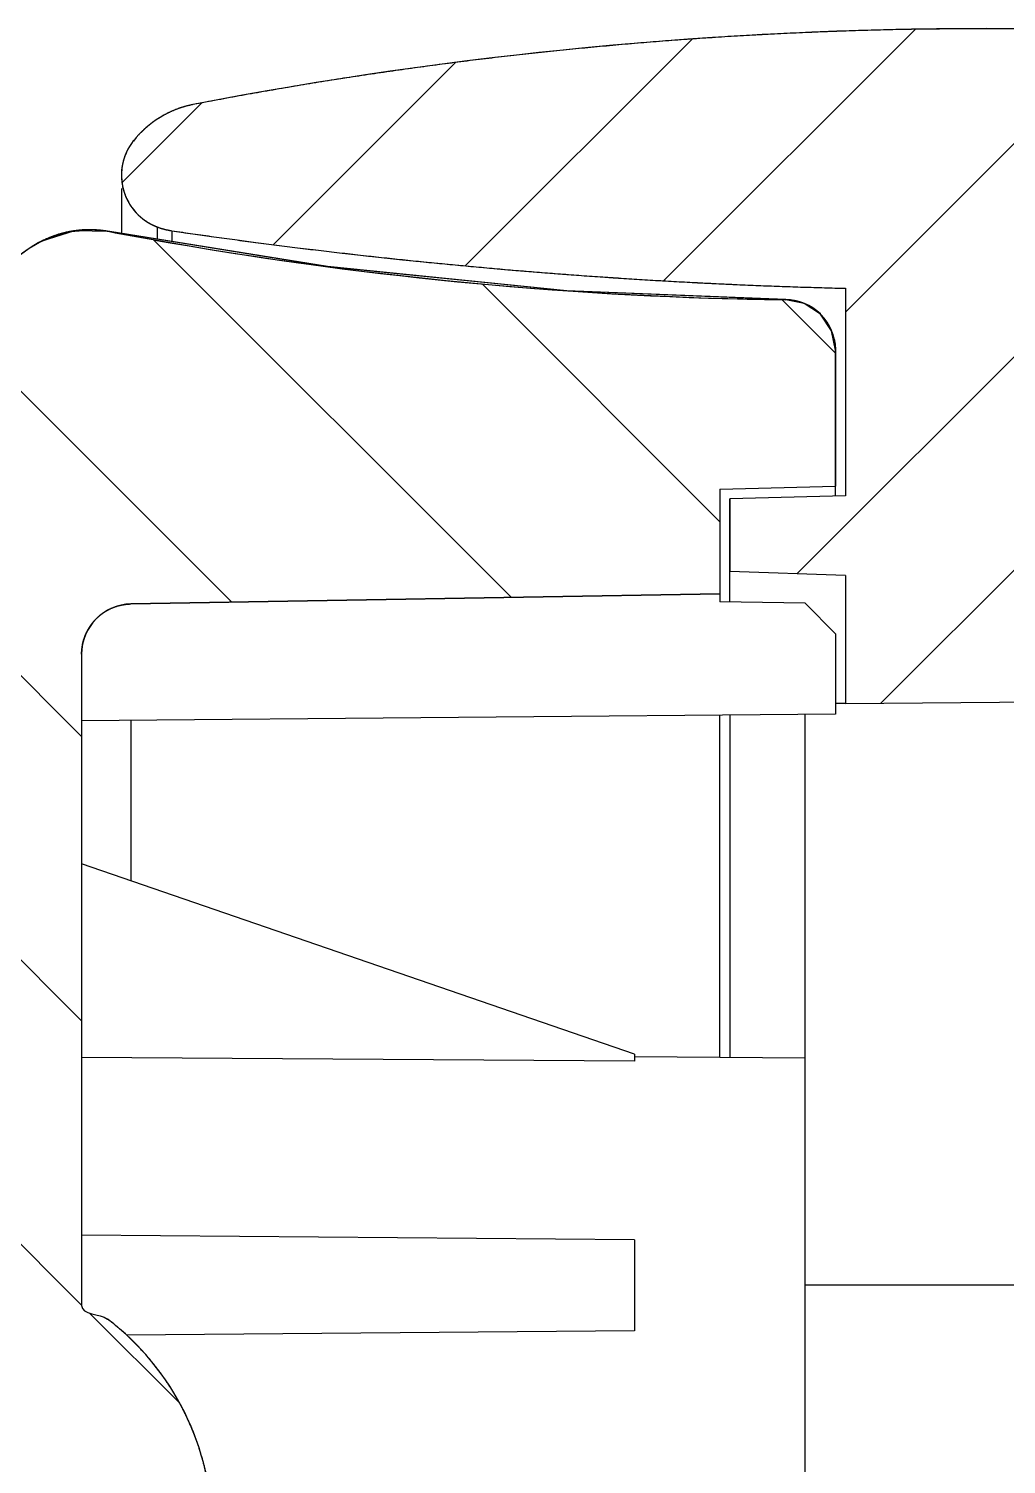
# Model space of a CAD drawing. Header units: millimetres. Extents: x 1884 to 2552, y 611 to 826.
# Drawn here: x 1988.06 to 1997.78, y 792.76 to 807.04 of the extents above; entities that cross this region are included whole.
import ezdxf

# ---------------------------------------------------------------- set-up
doc = ezdxf.new("R2010")
doc.units = ezdxf.units.MM

msp = doc.modelspace()

# ---------------------------------------------------------------- hatches: boundary and pattern name
at = {"linetype": 'Continuous'}
h = msp.add_hatch(dxfattribs=at)
h.set_pattern_fill('A', color=2, scale=1.5, angle=45, style=0, pattern_type=0)
h.set_pattern_definition([(45, (1517.2179, 507.6871), (-1.06066, 1.06066), [])])
edge = h.paths.add_edge_path()
edge.add_arc((1997.584, 641.725), 55.914, 91.4348, 98.331)
edge.add_line((1996.184, 697.622), (1996.184, 699.687))
edge.add_line((1995.034, 699.717), (1996.184, 699.687))
edge.add_line((1995.034, 699.717), (1995.034, 701.749))
edge.add_line((1995.784, 701.756), (1995.034, 701.749))
edge.add_line((1995.784, 704.713), (1995.784, 701.756))
edge.add_line((1995.784, 704.713), (1996.084, 705.021))
edge.add_line((1996.084, 705.021), (1996.784, 705.039))
edge.add_line((1996.784, 706.001), (1996.784, 705.039))
edge.add_line((1996.784, 706.001), (1998.984, 706.039))
edge.add_line((1998.984, 700.755), (1998.984, 706.039))
edge.add_line((1997.984, 700.737), (1998.984, 700.755))
edge.add_line((1997.984, 699.568), (1997.984, 700.737))
edge.add_line((1998.984, 699.542), (1997.984, 699.568))
edge.add_line((1998.984, 697.622), (1998.984, 699.542))
edge.add_arc((1997.584, 641.725), 55.914, 81.669, 88.5653)
edge.add_spline(control_points=[(2005.833, 697.011), (2005.785, 697.029), (2005.736, 697.042), (2005.685, 697.049)], knot_values=[0, 0, 0, 0, 1, 1, 1, 1], weights=[1, 0.996024, 0.996024, 1], degree=3, periodic=0)
edge.add_arc((2005.637, 696.497), 0.55, 321.7508, 429.1477)
edge.add_spline(control_points=[(2005.473, 695.793), (2005.712, 695.839), (2005.919, 695.966), (2006.069, 696.156)], knot_values=[0, 0, 0, 0, 1, 1, 1, 1], weights=[1, 0.958129, 0.958129, 1], degree=3, periodic=0)
edge.add_arc((1997.584, 736.679), 41.64, 270, 280.9218)
edge.add_arc((1997.584, 736.679), 41.64, 259.0782, 270)
edge.add_spline(control_points=[(1989.098, 696.156), (1989.249, 695.966), (1989.456, 695.839), (1989.694, 695.793)], knot_values=[0, 0, 0, 0, 1, 1, 1, 1], weights=[1, 0.958127, 0.958127, 1], degree=3, periodic=0)
edge.add_arc((1989.53, 696.497), 0.55, 110.8502, 218.248)
edge.add_spline(control_points=[(1989.482, 697.049), (1989.432, 697.042), (1989.382, 697.029), (1989.335, 697.011)], knot_values=[0, 0, 0, 0, 1, 1, 1, 1], weights=[1, 0.996025, 0.996025, 1], degree=3, periodic=0)
edge = h.paths.add_edge_path()
edge.add_line((1998.984, 709.039), (1998.984, 711.233))
edge.add_line((1996.784, 709.078), (1998.984, 709.039))
edge.add_line((1996.784, 710.039), (1996.784, 709.078))
edge.add_line((1996.084, 710.058), (1996.784, 710.039))
edge.add_line((1995.784, 710.366), (1996.084, 710.058))
edge.add_line((1995.784, 711.289), (1995.784, 710.366))
edge.add_line((1995.784, 711.289), (1998.984, 711.233))
edge = h.paths.add_edge_path()
edge.add_line((1998.984, 804.457), (1998.984, 802.537))
edge.add_line((1997.984, 802.511), (1998.984, 802.537))
edge.add_line((1997.984, 802.511), (1997.984, 801.341))
edge.add_line((1998.984, 801.324), (1997.984, 801.341))
edge.add_line((1998.984, 801.324), (1998.984, 800.351))
edge.add_line((1996.184, 800.326), (1998.984, 800.351))
edge.add_line((1996.184, 801.599), (1996.184, 800.326))
edge.add_line((1996.184, 801.599), (1995.034, 801.639))
edge.add_line((1995.034, 802.362), (1995.034, 801.639))
edge.add_line((1996.184, 802.392), (1995.034, 802.362))
edge.add_line((1996.184, 804.457), (1996.184, 802.392))
edge.add_spline(control_points=[(1989.482, 805.029), (1991.703, 804.704), (1993.94, 804.513), (1996.184, 804.457)], knot_values=[0, 0, 0, 0, 1, 1, 1, 1], weights=[1, 0.998793, 0.998793, 1], degree=3, periodic=0)
edge.add_spline(control_points=[(1989.335, 805.068), (1989.382, 805.05), (1989.432, 805.037), (1989.482, 805.029)], knot_values=[0, 0, 0, 0, 1, 1, 1, 1], weights=[1, 0.996024, 0.996024, 1], degree=3, periodic=0)
edge.add_spline(control_points=[(1989.098, 805.922), (1988.847, 805.604), (1988.955, 805.212), (1989.335, 805.068)], knot_values=[0, 0, 0, 0, 1, 1, 1, 1], weights=[1, 0.728025, 0.728025, 1], degree=3, periodic=0)
edge.add_spline(control_points=[(1989.694, 806.285), (1989.456, 806.239), (1989.249, 806.113), (1989.098, 805.922)], knot_values=[0, 0, 0, 0, 1, 1, 1, 1], weights=[1, 0.95813, 0.95813, 1], degree=3, periodic=0)
edge.add_spline(control_points=[(1997.584, 807.039), (1994.934, 807.039), (1992.296, 806.787), (1989.694, 806.285)], knot_values=[0, 0, 0, 0, 1, 1, 1, 1], weights=[1, 0.996974, 0.996974, 1], degree=3, periodic=0)
edge.add_spline(control_points=[(2005.473, 806.285), (2002.871, 806.787), (2000.234, 807.039), (1997.584, 807.039)], knot_values=[0, 0, 0, 0, 1, 1, 1, 1], weights=[1, 0.996974, 0.996974, 1], degree=3, periodic=0)
edge.add_spline(control_points=[(2006.069, 805.922), (2005.919, 806.113), (2005.712, 806.239), (2005.473, 806.285)], knot_values=[0, 0, 0, 0, 1, 1, 1, 1], weights=[1, 0.95813, 0.95813, 1], degree=3, periodic=0)
edge.add_spline(control_points=[(2005.833, 805.068), (2006.212, 805.212), (2006.32, 805.604), (2006.069, 805.922)], knot_values=[0, 0, 0, 0, 1, 1, 1, 1], weights=[1, 0.728025, 0.728025, 1], degree=3, periodic=0)
edge.add_spline(control_points=[(2005.685, 805.029), (2005.736, 805.037), (2005.785, 805.05), (2005.833, 805.068)], knot_values=[0, 0, 0, 0, 1, 1, 1, 1], weights=[1, 0.996024, 0.996024, 1], degree=3, periodic=0)
edge.add_spline(control_points=[(1998.984, 804.457), (2001.228, 804.513), (2003.464, 804.704), (2005.685, 805.029)], knot_values=[0, 0, 0, 0, 1, 1, 1, 1], weights=[1, 0.998793, 0.998793, 1], degree=3, periodic=0)
h = msp.add_hatch(dxfattribs=at)
h.set_pattern_fill('DEFAULT__4', color=2, scale=2, angle=-45, style=0, pattern_type=0)
h.set_pattern_definition([(315, (1519.6928, 508.0407), (1.4142136, 1.4142136), [])])
edge = h.paths.add_edge_path()
edge.add_line((1996.084, 698.236), (1996.084, 699.589))
edge.add_arc((1995.584, 698.236), 0.5, 270.7341, 360)
edge.add_arc((1996.088, 659.072), 38.667, 90.7371, 100.7719)
edge.add_spline(control_points=[(1988.064, 697.225), (1988.299, 697.063), (1988.58, 697.004), (1988.861, 697.058)], knot_values=[0, 0, 0, 0, 1, 1, 1, 1], weights=[1, 0.948628, 0.948628, 1], degree=3, periodic=0)
edge.add_spline(control_points=[(1986.084, 701.737), (1986.084, 701.52), (1986.107, 701.09), (1986.201, 700.46), (1986.349, 699.846), (1986.553, 699.247), (1986.819, 698.667), (1987.152, 698.121), (1987.565, 697.621), (1987.887, 697.346), (1988.064, 697.225)], knot_values=[0, 0, 0, 0, 0.125, 0.25, 0.375, 0.5, 0.625, 0.75, 0.875, 1, 1, 1, 1], degree=3, periodic=0)
edge.add_line((1986.084, 701.737), (1986.084, 708.713))
edge.add_spline(control_points=[(1986.379, 710.414), (1986.332, 710.315), (1986.26, 710.118), (1986.19, 709.847), (1986.14, 709.575), (1986.106, 709.29), (1986.088, 709.001), (1986.084, 708.809), (1986.084, 708.713)], knot_values=[0, 0, 0, 0, 0.166667, 0.333333, 0.5, 0.666667, 0.833333, 1, 1, 1, 1], degree=3, periodic=0)
edge.add_spline(control_points=[(1986.763, 710.752), (1986.723, 710.749), (1986.648, 710.726), (1986.543, 710.653), (1986.453, 710.551), (1986.402, 710.463), (1986.379, 710.414)], knot_values=[0, 0, 0, 0, 0.25, 0.5, 0.75, 1, 1, 1, 1], degree=3, periodic=0)
edge.add_arc((1965.238, 951.423), 241.631, 275.11074, 275.22477)
edge.add_spline(control_points=[(1987.384, 711.08), (1987.384, 711.051), (1987.38, 710.998), (1987.364, 710.926), (1987.337, 710.862), (1987.296, 710.813), (1987.261, 710.797), (1987.242, 710.796)], knot_values=[0, 0, 0, 0, 0.2, 0.4, 0.6, 0.8, 1, 1, 1, 1], degree=3, periodic=0)
edge.add_line((1987.384, 711.08), (1987.384, 718.019))
edge.add_line((1989.884, 718.019), (1987.384, 718.019))
edge.add_line((1989.884, 711.285), (1989.884, 718.019))
edge.add_line((1989.884, 711.285), (1994.084, 709.839))
edge.add_line((1994.084, 709.813), (1994.084, 709.839))
edge.add_line((1996.784, 709.789), (1994.084, 709.813))
edge.add_line((1996.784, 708.539), (1996.784, 709.789))
edge.add_line((1988.084, 708.463), (1996.784, 708.539))
edge.add_line((1988.084, 706.615), (1988.084, 708.463))
edge.add_line((1988.084, 706.615), (1996.784, 706.539))
edge.add_line((1996.784, 705.289), (1996.784, 706.539))
edge.add_line((1996.784, 705.289), (1994.084, 705.266))
edge.add_line((1994.084, 705.239), (1994.084, 705.266))
edge.add_line((1988.584, 703.346), (1994.084, 705.239))
edge.add_line((1988.584, 701.261), (1988.584, 703.346))
edge.add_arc((1989.084, 701.261), 0.5, 180, 269)
edge.add_line((1994.934, 700.659), (1989.075, 700.761))
edge.add_line((1994.934, 699.619), (1994.934, 700.659))
edge.add_line((1996.084, 699.589), (1994.934, 699.619))
edge = h.paths.add_edge_path()
edge.add_line((1989.884, 718.019), (1987.384, 718.019))
edge.add_line((1989.884, 718.019), (1987.384, 718.019))
edge = h.paths.add_edge_path()
edge.add_line((1996.084, 803.843), (1996.084, 802.489))
edge.add_line((1994.934, 802.459), (1996.084, 802.489))
edge.add_line((1994.934, 802.459), (1994.934, 801.419))
edge.add_line((1989.075, 801.317), (1994.934, 801.419))
edge.add_spline(control_points=[(1988.584, 800.817), (1988.584, 801.106), (1988.786, 801.312), (1989.075, 801.317)], knot_values=[0, 0, 0, 0, 1, 1, 1, 1], weights=[1, 0.808834, 0.808834, 1], degree=3, periodic=0)
edge.add_line((1988.584, 800.817), (1988.584, 794.339))
edge.add_spline(control_points=[(1988.584, 794.339), (1988.584, 794.242), (1988.765, 794.262), (1988.842, 794.203)], knot_values=[0, 0, 0, 0, 1, 1, 1, 1], degree=3, periodic=0)
edge.add_spline(control_points=[(1989.884, 792.097), (1989.884, 792.938), (1989.511, 793.693), (1988.842, 794.203)], knot_values=[0, 0, 0, 0, 1, 1, 1, 1], weights=[1, 0.930898, 0.930898, 1], degree=3, periodic=0)
edge.add_line((1989.884, 792.097), (1989.884, 718.019))
edge.add_line((1989.884, 718.019), (1987.384, 718.019))
edge.add_line((1987.384, 792.097), (1987.384, 718.019))
edge.add_spline(control_points=[(1987.384, 792.097), (1987.384, 792.181), (1987.326, 792.242), (1987.242, 792.247)], knot_values=[0, 0, 0, 0, 1, 1, 1, 1], weights=[1, 0.816916, 0.816916, 1], degree=3, periodic=0)
edge.add_line((1986.763, 792.272), (1987.242, 792.247))
edge.add_spline(control_points=[(1986.379, 792.485), (1986.469, 792.356), (1986.606, 792.28), (1986.763, 792.272)], knot_values=[0, 0, 0, 0, 1, 1, 1, 1], weights=[1, 0.93226, 0.93226, 1], degree=3, periodic=0)
edge.add_spline(control_points=[(1986.084, 793.839), (1986.084, 793.176), (1986.2, 792.742), (1986.379, 792.485)], knot_values=[0, 0, 0, 0, 1, 1, 1, 1], degree=3, periodic=0)
edge.add_line((1986.084, 800.339), (1986.084, 793.839))
edge.add_spline(control_points=[(1988.063, 804.853), (1986.737, 803.94), (1986.084, 801.952), (1986.084, 800.339)], knot_values=[0, 0, 0, 0, 1, 1, 1, 1], degree=3, periodic=0)
edge.add_spline(control_points=[(1988.861, 805.021), (1988.579, 805.074), (1988.299, 805.015), (1988.063, 804.853)], knot_values=[0, 0, 0, 0, 1, 1, 1, 1], weights=[1, 0.948548, 0.948548, 1], degree=3, periodic=0)
edge.add_arc((1996.088, 843.007), 38.667, 259.2279, 269.2629)
edge.add_spline(control_points=[(1996.084, 803.843), (1996.084, 804.132), (1995.88, 804.339), (1995.59, 804.342)], knot_values=[0, 0, 0, 0, 1, 1, 1, 1], weights=[1, 0.807748, 0.807748, 1], degree=3, periodic=0)

# ---------------------------------------------------------------- linework, layer by layer
at = {"color": 7, "linetype": 'Continuous'}
for p, q in [((1988.98, 805.45), (1988.98, 805.369)), ((1988.98, 805.369), (1988.98, 805.136)), ((1988.513, 805.029), (1988.187, 804.927)), ((1988.728, 805.038), (1988.431, 805.014)), ((1988.663, 805.039), (1988.432, 805.014)), ((1988.492, 805.025), (1988.577, 805.035)), ((1988.863, 805.021), (1988.513, 805.029)), ((1988.817, 805.028), (1988.663, 805.039)), ((1988.844, 805.023), (1988.728, 805.038)), ((1988.861, 805.021), (1988.755, 805.035)), ((1988.861, 805.021), (1988.817, 805.028)), ((1988.861, 805.021), (1988.852, 805.022)), ((1988.871, 805.019), (1988.861, 805.021)), ((1991.031, 804.672), (1988.861, 805.021)), ((1988.861, 805.021), (1988.861, 805.021)), ((1988.861, 805.021), (1988.861, 805.021)), ((1988.861, 805.021), (1988.861, 805.021)), ((1988.861, 805.02), (1988.861, 805.021)), ((1988.861, 805.021), (1988.861, 805.021)), ((1991.031, 804.673), (1988.863, 805.021)), ((1988.98, 805.136), (1988.98, 805.001)), ((1989.482, 805.028), (1989.482, 804.922)), ((1988.187, 804.927), (1988.061, 804.852)), ((1988.198, 804.932), (1988.063, 804.853)), ((1988.431, 805.014), (1988.198, 804.932)), ((1989.482, 804.922), (1989.482, 804.921)), ((1988.063, 804.852), (1988.063, 804.853)), ((1988.063, 804.853), (1988.063, 804.853)), ((1988.063, 804.853), (1988.063, 804.853)), ((1988.063, 804.853), (1988.063, 804.853)), ((1988.063, 804.853), (1988.063, 804.853)), ((1988.063, 804.853), (1988.063, 804.853)), ((1988.063, 804.852), (1988.063, 804.852)), ((1993.41, 804.433), (1991.031, 804.673)), ((1993.41, 804.432), (1991.031, 804.672)), ((1996.184, 804.457), (1996.184, 802.392)), ((1996.184, 804.457), (1996.184, 802.392)), ((1995.59, 804.344), (1993.41, 804.433)), ((1995.59, 804.343), (1993.41, 804.432)), ((1995.59, 804.344), (1995.59, 804.343)), ((1995.59, 804.342), (1995.59, 804.342)), ((1996.045, 804.035), (1995.936, 804.198)), ((1996.084, 803.843), (1996.045, 804.035)), ((1996.073, 803.945), (1996.084, 803.843)), ((1996.08, 803.907), (1996.084, 803.843)), ((1996.084, 802.39), (1996.084, 803.843)), ((1996.084, 803.843), (1996.084, 802.489)), ((1994.934, 802.459), (1996.084, 802.489)), ((1994.934, 802.459), (1996.084, 802.489)), ((1994.934, 802.459), (1994.934, 801.339)), ((1994.934, 802.459), (1994.934, 801.419)), ((1996.184, 802.392), (1995.034, 802.362)), ((1996.184, 802.392), (1995.034, 802.362)), ((1995.034, 801.339), (1995.034, 802.362)), ((1995.034, 802.362), (1995.034, 801.639)), ((1996.184, 801.599), (1995.034, 801.639)), ((1996.184, 801.599), (1995.034, 801.639)), ((1996.184, 801.599), (1996.184, 800.326)), ((1996.184, 801.599), (1996.184, 800.326)), ((1994.934, 801.419), (1989.075, 801.317)), ((1989.075, 801.317), (1994.934, 801.419)), ((1995.784, 801.324), (1994.934, 801.339)), ((1996.084, 801.019), (1995.784, 801.324)), ((1996.084, 801.019), (1996.084, 800.219)), ((1988.584, 800.817), (1988.584, 794.339)), ((1988.584, 800.817), (1988.584, 794.339)), ((1996.184, 800.326), (1996.083, 800.325)), ((1996.184, 800.326), (1998.984, 800.351)), ((1996.184, 800.326), (1998.984, 800.351)), ((1996.084, 800.219), (1988.584, 800.154)), ((1994.934, 796.805), (1994.934, 800.209)), ((1995.034, 800.21), (1995.034, 796.805)), ((1995.784, 778.713), (1995.784, 800.217)), ((1989.075, 800.158), (1989.075, 798.564)), ((1994.084, 796.839), (1988.584, 798.733)), ((1994.084, 796.767), (1988.584, 796.806)), ((1994.084, 796.839), (1994.084, 796.767)), ((1995.784, 796.798), (1994.084, 796.813)), ((1994.084, 794.991), (1988.584, 795.039)), ((1994.084, 794.991), (1994.084, 794.087)), ((1998.984, 794.539), (1995.784, 794.539)), ((1994.084, 794.087), (1989.032, 794.043))]:
    msp.add_line(p, q, dxfattribs=at)
for points in [[(1988.735, 805.036), (1988.657, 805.039), (1988.602, 805.038), (1988.591, 805.037)], [(1988.826, 805.027), (1988.818, 805.028), (1988.815, 805.028)], [(1988.432, 805.014), (1988.157, 804.911), (1988.063, 804.853)], [(1988.063, 804.853), (1987.963, 804.782), (1987.878, 804.715)], [(1988.063, 804.853), (1988.062, 804.853), (1988.063, 804.853), (1988.063, 804.853)], [(1995.936, 804.198), (1995.772, 804.306), (1995.59, 804.342)]]:
    msp.add_lwpolyline(points, dxfattribs=at)
for centre, radius, start, end in [((1997.584, 765.4), 41.64, 79.0782, 100.9218), ((1989.884, 805.303), 1, 100.9218, 141.7505), ((1989.53, 805.582), 0.55, 141.7506, 249.1472), ((1988.663, 803.981), 1.058, 79.2245, 124.5403), ((1988.663, 803.982), 1.057, 99.2806, 105.2579), ((1988.662, 803.985), 1.054, 92.7642, 94.6411), ((1988.662, 803.979), 1.06, 90.5832, 92.7647), ((1988.662, 803.975), 1.064, 81.7517, 90.5851), ((1988.664, 803.988), 1.05, 79.2268, 81.7445), ((1996.07, 842.9), 38.559, 259.2246, 259.9089), ((1996.088, 843.007), 38.667, 259.2279, 269.2629), ((1988.862, 805.008), 0.0128, 84.3707, 93.5034), ((1989.584, 805.722), 0.7, 249.1472, 261.669), ((1997.584, 860.353), 55.914, 261.669, 268.5653), ((1988.664, 803.978), 1.061, 114.1437, 124.5178), ((1988.665, 803.977), 1.062, 112.1834, 114.1534), ((1988.662, 803.985), 1.054, 105.2564, 112.1875), ((1996.074, 842.923), 38.583, 259.9088, 260.1346), ((1996.088, 843.01), 38.671, 260.1362, 269.2627), ((1995.584, 803.844), 0.5, 45.6249, 89.2659), ((1995.584, 803.843), 0.5, 0, 89.2659), ((1989.084, 800.817), 0.5, 91, 180), ((1987.234, 792.097), 2.65, 0, 52.6359)]:
    msp.add_arc(centre, radius, start, end, dxfattribs=at)
for points, start_tangent, end_tangent in [([(1997.584, 807.039), (1997.336, 807.039), (1997.088, 807.036), (1996.841, 807.033), (1996.593, 807.028), (1996.345, 807.021), (1996.097, 807.013), (1995.849, 807.003), (1995.601, 806.992), (1995.354, 806.98), (1995.106, 806.966), (1994.858, 806.95), (1994.61, 806.933), (1994.363, 806.915), (1994.116, 806.895), (1993.868, 806.873), (1993.621, 806.85), (1993.374, 806.826), (1993.127, 806.8), (1992.88, 806.773), (1992.634, 806.744), (1992.388, 806.714), (1992.141, 806.682), (1991.896, 806.649), (1991.65, 806.614), (1991.404, 806.578), (1991.159, 806.541), (1990.914, 806.502), (1990.67, 806.461), (1990.425, 806.419), (1990.181, 806.376), (1989.938, 806.331), (1989.694, 806.285)], (-1, 0), (-0.981887, -0.18947)), ([(2005.473, 806.285), (2005.23, 806.331), (2004.986, 806.376), (2004.742, 806.419), (2004.498, 806.461), (2004.253, 806.502), (2004.008, 806.541), (2003.763, 806.578), (2003.518, 806.614), (2003.272, 806.649), (2003.026, 806.682), (2002.78, 806.714), (2002.534, 806.744), (2002.287, 806.773), (2002.04, 806.8), (2001.794, 806.826), (2001.547, 806.85), (2001.299, 806.873), (2001.052, 806.895), (2000.805, 806.915), (2000.557, 806.933), (2000.31, 806.95), (2000.062, 806.966), (1999.814, 806.98), (1999.566, 806.992), (1999.318, 807.003), (1999.071, 807.013), (1998.823, 807.021), (1998.575, 807.028), (1998.327, 807.033), (1998.079, 807.036), (1997.832, 807.039), (1997.584, 807.039)], (-0.981887, 0.18947), (-1, 0)), ([(1989.694, 806.285), (1989.684, 806.283), (1989.673, 806.281), (1989.662, 806.278), (1989.652, 806.276), (1989.641, 806.273), (1989.63, 806.271), (1989.62, 806.268), (1989.609, 806.265), (1989.598, 806.262), (1989.588, 806.258), (1989.577, 806.255), (1989.567, 806.252), (1989.556, 806.248), (1989.546, 806.244), (1989.535, 806.24), (1989.525, 806.236), (1989.514, 806.232), (1989.504, 806.228), (1989.494, 806.224), (1989.483, 806.219), (1989.473, 806.215), (1989.463, 806.21), (1989.453, 806.205), (1989.443, 806.201), (1989.433, 806.196), (1989.423, 806.19), (1989.413, 806.185), (1989.403, 806.18), (1989.393, 806.174), (1989.383, 806.169), (1989.373, 806.163), (1989.364, 806.157), (1989.354, 806.151), (1989.345, 806.145), (1989.335, 806.139), (1989.326, 806.133), (1989.317, 806.127), (1989.307, 806.12), (1989.298, 806.114), (1989.289, 806.107), (1989.28, 806.1), (1989.271, 806.094), (1989.262, 806.087), (1989.254, 806.08), (1989.245, 806.073), (1989.236, 806.065), (1989.228, 806.058), (1989.22, 806.051), (1989.211, 806.043), (1989.203, 806.036), (1989.195, 806.028), (1989.187, 806.02), (1989.179, 806.013), (1989.171, 806.005), (1989.163, 805.997), (1989.156, 805.989), (1989.148, 805.981), (1989.141, 805.973), (1989.134, 805.964), (1989.126, 805.956), (1989.119, 805.948), (1989.112, 805.939), (1989.105, 805.931), (1989.098, 805.922)], (-0.981887, -0.18947), (-0.619086, -0.785323)), ([(1989.098, 805.922), (1989.094, 805.917), (1989.09, 805.911), (1989.086, 805.906), (1989.082, 805.9), (1989.078, 805.894), (1989.074, 805.888), (1989.07, 805.882), (1989.066, 805.876), (1989.062, 805.87), (1989.058, 805.863), (1989.054, 805.857), (1989.051, 805.851), (1989.047, 805.844), (1989.043, 805.838), (1989.04, 805.831), (1989.037, 805.824), (1989.033, 805.817), (1989.03, 805.81), (1989.027, 805.803), (1989.024, 805.796), (1989.021, 805.789), (1989.018, 805.782), (1989.015, 805.774), (1989.012, 805.767), (1989.01, 805.759), (1989.007, 805.752), (1989.005, 805.744), (1989.003, 805.737), (1989, 805.729), (1988.998, 805.721), (1988.996, 805.713), (1988.994, 805.705), (1988.993, 805.697), (1988.991, 805.689), (1988.989, 805.681), (1988.988, 805.673), (1988.987, 805.665), (1988.985, 805.656), (1988.984, 805.648), (1988.983, 805.64), (1988.983, 805.631), (1988.982, 805.623), (1988.981, 805.615), (1988.981, 805.606), (1988.981, 805.598), (1988.98, 805.589), (1988.98, 805.581), (1988.98, 805.572), (1988.981, 805.563), (1988.981, 805.555), (1988.982, 805.546), (1988.982, 805.538), (1988.983, 805.529), (1988.984, 805.52), (1988.985, 805.512), (1988.986, 805.503), (1988.987, 805.495), (1988.989, 805.486), (1988.99, 805.478), (1988.992, 805.469), (1988.994, 805.461), (1988.996, 805.452), (1988.998, 805.444), (1989, 805.435), (1989.003, 805.427), (1989.005, 805.419), (1989.008, 805.41), (1989.011, 805.402), (1989.014, 805.394), (1989.017, 805.386), (1989.02, 805.378), (1989.023, 805.37), (1989.026, 805.362), (1989.03, 805.354), (1989.034, 805.346), (1989.037, 805.338), (1989.041, 805.33), (1989.045, 805.323), (1989.049, 805.315), (1989.053, 805.308), (1989.058, 805.3), (1989.062, 805.293), (1989.067, 805.286), (1989.071, 805.279), (1989.076, 805.272), (1989.081, 805.265), (1989.086, 805.258), (1989.091, 805.251), (1989.096, 805.245), (1989.101, 805.238), (1989.106, 805.232), (1989.112, 805.225), (1989.117, 805.219), (1989.123, 805.213), (1989.128, 805.207), (1989.134, 805.201), (1989.14, 805.195), (1989.145, 805.189), (1989.151, 805.184), (1989.157, 805.178), (1989.163, 805.173), (1989.169, 805.167), (1989.175, 805.162), (1989.181, 805.157), (1989.187, 805.152), (1989.193, 805.147), (1989.2, 805.142), (1989.206, 805.138), (1989.212, 805.133), (1989.218, 805.129), (1989.225, 805.125), (1989.231, 805.12), (1989.237, 805.116), (1989.244, 805.112), (1989.25, 805.108), (1989.257, 805.105), (1989.263, 805.101), (1989.27, 805.097), (1989.276, 805.094), (1989.283, 805.091), (1989.289, 805.088), (1989.296, 805.084), (1989.302, 805.081), (1989.309, 805.078), (1989.315, 805.076), (1989.322, 805.073), (1989.328, 805.07), (1989.335, 805.068)], (-0.619086, -0.785323), (0.934498, -0.355969)), ([(1988.861, 805.021), (1988.848, 805.023), (1988.835, 805.025), (1988.823, 805.027), (1988.81, 805.029), (1988.797, 805.031), (1988.785, 805.032), (1988.772, 805.034), (1988.759, 805.035), (1988.746, 805.036), (1988.733, 805.037), (1988.72, 805.038), (1988.707, 805.038), (1988.694, 805.039), (1988.681, 805.039), (1988.668, 805.039), (1988.655, 805.039), (1988.641, 805.039), (1988.628, 805.039), (1988.615, 805.038), (1988.602, 805.038), (1988.589, 805.037), (1988.576, 805.036), (1988.563, 805.035), (1988.549, 805.033), (1988.536, 805.032), (1988.523, 805.03), (1988.51, 805.028), (1988.497, 805.026), (1988.484, 805.024), (1988.471, 805.022), (1988.458, 805.019), (1988.445, 805.017), (1988.432, 805.014), (1988.419, 805.011), (1988.406, 805.008), (1988.393, 805.004), (1988.381, 805.001), (1988.368, 804.997), (1988.355, 804.994), (1988.342, 804.99), (1988.33, 804.986), (1988.317, 804.981), (1988.305, 804.977), (1988.293, 804.972), (1988.28, 804.968), (1988.268, 804.963), (1988.256, 804.958), (1988.244, 804.953), (1988.232, 804.948), (1988.22, 804.942), (1988.208, 804.937), (1988.196, 804.931), (1988.185, 804.925), (1988.173, 804.919), (1988.162, 804.913), (1988.15, 804.907), (1988.139, 804.901), (1988.128, 804.894), (1988.117, 804.887), (1988.106, 804.881), (1988.095, 804.874), (1988.084, 804.867), (1988.073, 804.86), (1988.063, 804.853)], (-0.982367, 0.186961), (-0.823728, -0.566985)), ([(1989.335, 805.068), (1989.335, 805.055), (1989.334, 805.022), (1989.335, 804.965), (1989.335, 804.945)], (0.045178, -0.998979), (0.001503, -0.999999)), ([(1989.335, 805.068), (1989.344, 805.064), (1989.353, 805.061), (1989.362, 805.058), (1989.371, 805.055), (1989.38, 805.052), (1989.389, 805.05), (1989.398, 805.047), (1989.407, 805.045), (1989.417, 805.042), (1989.426, 805.04), (1989.435, 805.038), (1989.445, 805.036), (1989.454, 805.034), (1989.464, 805.032), (1989.473, 805.031), (1989.482, 805.029)], (0.934498, -0.355969), (0.989448, -0.144891)), ([(1989.482, 805.029), (1989.69, 804.999), (1989.899, 804.97), (1990.107, 804.941), (1990.315, 804.914), (1990.524, 804.887), (1990.732, 804.861), (1990.941, 804.835), (1991.15, 804.811), (1991.359, 804.787), (1991.568, 804.764), (1991.777, 804.742), (1991.987, 804.72), (1992.196, 804.7), (1992.405, 804.68), (1992.615, 804.661), (1992.824, 804.642), (1993.034, 804.625), (1993.244, 804.608), (1993.454, 804.592), (1993.663, 804.577), (1993.873, 804.563), (1994.083, 804.549), (1994.293, 804.536), (1994.503, 804.524), (1994.713, 804.513), (1994.923, 804.503), (1995.133, 804.493), (1995.343, 804.484), (1995.553, 804.476), (1995.764, 804.469), (1995.974, 804.463), (1996.184, 804.457)], (0.989448, -0.144891), (0.999686, -0.025038)), ([(1988.063, 804.853), (1986.084, 800.339)], (-0.823729, -0.566983), (0, -1)), ([(1988.063, 804.853), (1986.084, 800.339)], (-0.823729, -0.566983), (0, -1)), ([(1996.084, 803.843), (1996.084, 803.848), (1996.084, 803.854), (1996.084, 803.859), (1996.083, 803.865), (1996.083, 803.87), (1996.083, 803.876), (1996.082, 803.882), (1996.082, 803.887), (1996.081, 803.893), (1996.081, 803.898), (1996.08, 803.904), (1996.079, 803.91), (1996.078, 803.916), (1996.078, 803.921), (1996.077, 803.927), (1996.076, 803.933), (1996.074, 803.939), (1996.073, 803.944), (1996.072, 803.95), (1996.071, 803.956), (1996.069, 803.962), (1996.068, 803.968), (1996.066, 803.973), (1996.065, 803.979), (1996.063, 803.985), (1996.061, 803.991), (1996.06, 803.996), (1996.058, 804.002), (1996.056, 804.008), (1996.054, 804.014), (1996.051, 804.02), (1996.049, 804.025), (1996.047, 804.031), (1996.045, 804.037), (1996.042, 804.042), (1996.04, 804.048), (1996.037, 804.054), (1996.034, 804.059), (1996.032, 804.065), (1996.029, 804.071), (1996.026, 804.076), (1996.023, 804.082), (1996.02, 804.087), (1996.017, 804.093), (1996.014, 804.098), (1996.01, 804.103), (1996.007, 804.109), (1996.004, 804.114), (1996, 804.12), (1995.996, 804.125), (1995.993, 804.13), (1995.989, 804.135), (1995.985, 804.14), (1995.982, 804.145), (1995.978, 804.151), (1995.974, 804.156), (1995.97, 804.161), (1995.966, 804.165), (1995.961, 804.17), (1995.957, 804.175), (1995.953, 804.18), (1995.949, 804.185), (1995.944, 804.189), (1995.94, 804.194), (1995.935, 804.198), (1995.93, 804.203), (1995.926, 804.207), (1995.921, 804.212), (1995.916, 804.216), (1995.912, 804.22), (1995.907, 804.224), (1995.902, 804.228), (1995.897, 804.232), (1995.892, 804.236), (1995.887, 804.24), (1995.882, 804.244), (1995.877, 804.248), (1995.871, 804.252), (1995.866, 804.255), (1995.861, 804.259), (1995.856, 804.262), (1995.85, 804.266), (1995.845, 804.269), (1995.839, 804.272), (1995.834, 804.275), (1995.829, 804.279), (1995.823, 804.282), (1995.818, 804.285), (1995.812, 804.287), (1995.806, 804.29), (1995.801, 804.293), (1995.795, 804.296), (1995.79, 804.298), (1995.784, 804.301), (1995.778, 804.303), (1995.772, 804.306), (1995.767, 804.308), (1995.761, 804.31), (1995.755, 804.312), (1995.75, 804.314), (1995.744, 804.316), (1995.738, 804.318), (1995.732, 804.32), (1995.727, 804.322), (1995.721, 804.323), (1995.715, 804.325), (1995.709, 804.327), (1995.703, 804.328), (1995.698, 804.329), (1995.692, 804.331), (1995.686, 804.332), (1995.68, 804.333), (1995.675, 804.334), (1995.669, 804.335), (1995.663, 804.336), (1995.658, 804.337), (1995.652, 804.338), (1995.646, 804.339), (1995.64, 804.339), (1995.635, 804.34), (1995.629, 804.34), (1995.624, 804.341), (1995.618, 804.341), (1995.612, 804.342), (1995.607, 804.342), (1995.601, 804.342), (1995.596, 804.342), (1995.59, 804.342)], (0, 1), (-0.999918, 0.012812)), ([(1988.584, 800.817), (1988.584, 800.823), (1988.584, 800.828), (1988.584, 800.834), (1988.584, 800.839), (1988.585, 800.845), (1988.585, 800.85), (1988.585, 800.856), (1988.586, 800.862), (1988.586, 800.867), (1988.587, 800.873), (1988.588, 800.879), (1988.588, 800.884), (1988.589, 800.89), (1988.59, 800.896), (1988.591, 800.901), (1988.592, 800.907), (1988.593, 800.913), (1988.594, 800.919), (1988.595, 800.924), (1988.597, 800.93), (1988.598, 800.936), (1988.6, 800.942), (1988.601, 800.948), (1988.603, 800.953), (1988.604, 800.959), (1988.606, 800.965), (1988.608, 800.971), (1988.61, 800.976), (1988.612, 800.982), (1988.614, 800.988), (1988.616, 800.994), (1988.618, 800.999), (1988.62, 801.005), (1988.623, 801.011), (1988.625, 801.016), (1988.628, 801.022), (1988.63, 801.028), (1988.633, 801.033), (1988.636, 801.039), (1988.639, 801.044), (1988.641, 801.05), (1988.644, 801.056), (1988.647, 801.061), (1988.65, 801.067), (1988.654, 801.072), (1988.657, 801.077), (1988.66, 801.083), (1988.664, 801.088), (1988.667, 801.093), (1988.671, 801.099), (1988.674, 801.104), (1988.678, 801.109), (1988.682, 801.114), (1988.685, 801.119), (1988.689, 801.124), (1988.693, 801.129), (1988.697, 801.134), (1988.701, 801.139), (1988.706, 801.144), (1988.71, 801.149), (1988.714, 801.154), (1988.718, 801.158), (1988.723, 801.163), (1988.727, 801.168), (1988.732, 801.172), (1988.736, 801.177), (1988.741, 801.181), (1988.746, 801.185), (1988.75, 801.19), (1988.755, 801.194), (1988.76, 801.198), (1988.765, 801.202), (1988.77, 801.206), (1988.775, 801.21), (1988.78, 801.214), (1988.785, 801.218), (1988.79, 801.222), (1988.795, 801.225), (1988.8, 801.229), (1988.806, 801.232), (1988.811, 801.236), (1988.816, 801.239), (1988.821, 801.243), (1988.827, 801.246), (1988.832, 801.249), (1988.838, 801.252), (1988.843, 801.255), (1988.849, 801.258), (1988.854, 801.261), (1988.86, 801.264), (1988.865, 801.267), (1988.871, 801.269), (1988.876, 801.272), (1988.882, 801.275), (1988.888, 801.277), (1988.893, 801.279), (1988.899, 801.282), (1988.905, 801.284), (1988.911, 801.286), (1988.916, 801.288), (1988.922, 801.29), (1988.928, 801.292), (1988.933, 801.294), (1988.939, 801.296), (1988.945, 801.297), (1988.951, 801.299), (1988.956, 801.301), (1988.962, 801.302), (1988.968, 801.303), (1988.974, 801.305), (1988.979, 801.306), (1988.985, 801.307), (1988.991, 801.308), (1988.997, 801.309), (1989.002, 801.31), (1989.008, 801.311), (1989.014, 801.312), (1989.019, 801.313), (1989.025, 801.314), (1989.031, 801.314), (1989.036, 801.315), (1989.042, 801.315), (1989.047, 801.316), (1989.053, 801.316), (1989.059, 801.316), (1989.064, 801.317), (1989.07, 801.317), (1989.075, 801.317)], (0, 1), (0.999848, 0.017452)), ([(1988.584, 794.339), (1988.842, 794.203)], (0.00005, -1), (0.794828, -0.606835)), ([(1988.584, 794.339), (1988.842, 794.203)], (0.00005, -1), (0.794802, -0.606869)), ([(1989.884, 792.097), (1989.884, 792.134), (1989.883, 792.171), (1989.881, 792.208), (1989.88, 792.245), (1989.877, 792.282), (1989.874, 792.319), (1989.871, 792.356), (1989.867, 792.394), (1989.863, 792.431), (1989.858, 792.468), (1989.852, 792.506), (1989.846, 792.543), (1989.839, 792.58), (1989.832, 792.618), (1989.824, 792.655), (1989.816, 792.692), (1989.807, 792.73), (1989.798, 792.767), (1989.788, 792.804), (1989.777, 792.841), (1989.766, 792.877), (1989.755, 792.914), (1989.743, 792.951), (1989.73, 792.987), (1989.717, 793.023), (1989.703, 793.06), (1989.689, 793.095), (1989.674, 793.131), (1989.658, 793.167), (1989.642, 793.202), (1989.626, 793.237), (1989.609, 793.272), (1989.592, 793.306), (1989.574, 793.341), (1989.555, 793.375), (1989.536, 793.409), (1989.517, 793.442), (1989.497, 793.475), (1989.477, 793.508), (1989.456, 793.541), (1989.435, 793.573), (1989.413, 793.605), (1989.391, 793.636), (1989.368, 793.667), (1989.345, 793.698), (1989.322, 793.728), (1989.298, 793.758), (1989.274, 793.788), (1989.25, 793.817), (1989.225, 793.846), (1989.199, 793.874), (1989.174, 793.902), (1989.148, 793.93), (1989.121, 793.957), (1989.095, 793.984), (1989.068, 794.01), (1989.04, 794.036), (1989.013, 794.061), (1988.985, 794.086), (1988.957, 794.11), (1988.929, 794.134), (1988.9, 794.158), (1988.871, 794.181), (1988.842, 794.203)], (0, 1), (-0.794796, 0.606877))]:
    msp.add_spline(points, degree=3, dxfattribs=dict(at, start_tangent=start_tangent, end_tangent=end_tangent))

doc.saveas('drawing.dxf')
